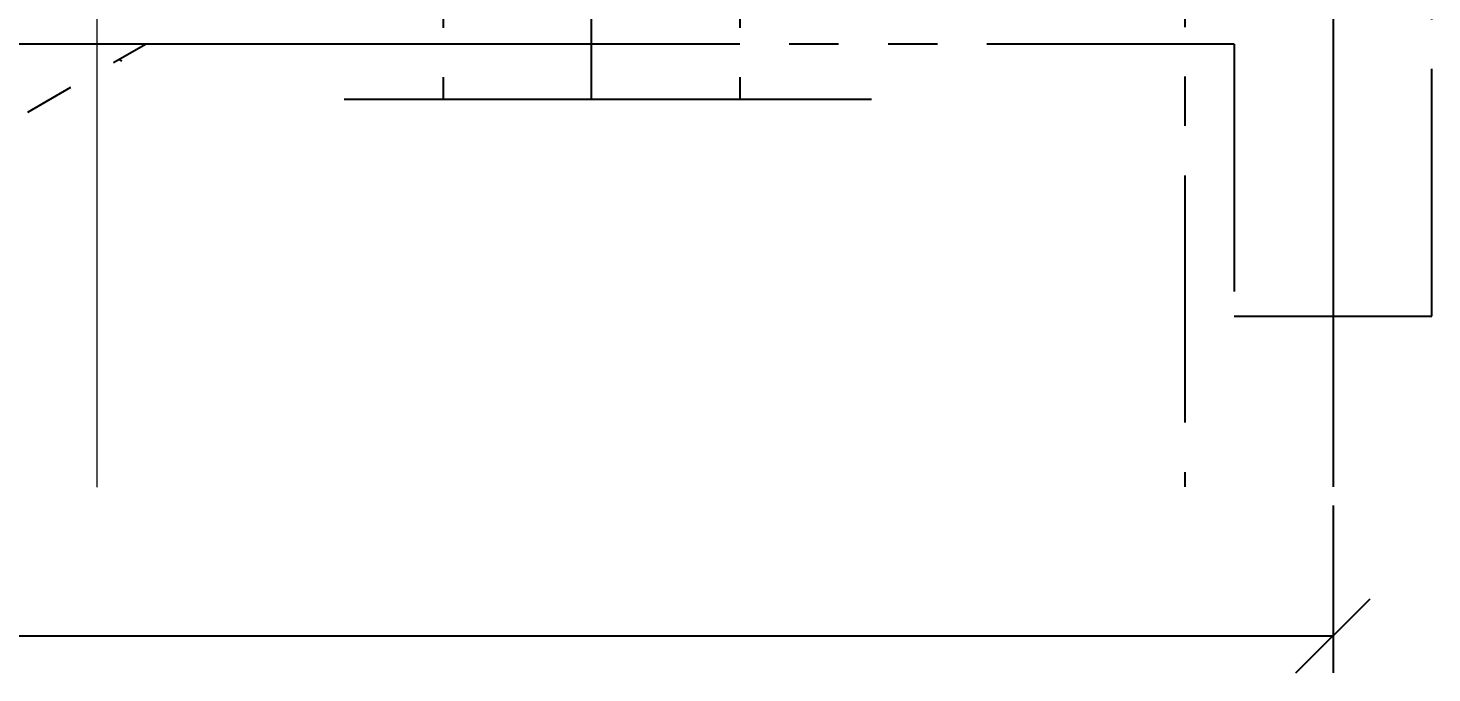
# Model space of a CAD drawing. Header units: inches. Extents: x 0 to 157513, y -28488 to 35640.
# Drawn here: x 22395 to 25235, y 14588 to 15892 of the extents above; entities that cross this region are included whole.
import ezdxf

# ---------------------------------------------------------------- set-up
doc = ezdxf.new("R2010")
doc.units = ezdxf.units.IN
doc.header["$LTSCALE"] = 400
doc.header["$MEASUREMENT"] = 0
for name, pattern in [('CENTER', [2, 1.25, -0.25, 0.25, -0.25]), ('CENTER2', [28.575, 19.05, -3.175, 3.175, -3.175]), ('PHANTOM', [2.5, 1.25, -0.25, 0.25, -0.25, 0.25, -0.25])]:
    doc.linetypes.add(name, pattern=pattern)
doc.layers.add('BF', color=8, linetype='PHANTOM')
doc.layers.add('R-CENTER', color=1, linetype='CENTER2', lineweight=5)
doc.styles.add('ROMANS', font='romans')
doc.dimstyles.new('SAM2 60 SC', dxfattribs={"dimscale": 60, "dimtxt": 2.5, "dimasz": 2.5, "dimexe": 1.25, "dimexo": 0.625, "dimtad": 1, "dimtoh": 1, "dimdec": 0, "dimdsep": 46, "dimtxsty": 'ROMANS', "dimblk": 'OBLIQUE', "dimcen": 2.5, "dimclrd": 1, "dimclre": 1, "dimclrt": 256, "dimadec": 0, "dimazin": 2, "dimtfac": 1, "dimtdec": 0, "dimtofl": 0, "dimtmove": 0, "dimatfit": 3, "dimfxl": 1, "dimtolj": 1, "dimtzin": 0, "dimarcsym": 1})

# ---------------------------------------------------------------- blocks, each defined once
blk = doc.blocks.new('611bf4strgesv')
at = {"layer": 'BF'}
for p, q in [((-8610.6, 31515.8, 236), (-8610.6, 24671.6, 236)), ((-8010.6, 31515.8, 236), (-8010.6, 24671.6, 236)), ((-7110.6, 31517.3, 405.4), (-7110.6, 23887.1, 405.4)), ((-6610.6, 24232.6, 405.4), (-6610.6, 24932.6, 405.4)), ((-7010.6, 24782.6, -1344.4), (-12610.6, 24782.6, -1344.4)), ((-10143.2, 24245.7, 403.2), (-9212.5, 24782.6, 403.2)), ((-8310.6, 24782.6, 403.2), (-9212.5, 24782.6, 403.2)), ((-7010.6, 24782.6, 405.4), (-7010.6, 24232.6, 405.4)), ((-9260.6, 24748.3, 403.2), (-9266.4, 24751.5, 403.2)), ((-7010.6, 24232.6, 405.4), (-6610.6, 24232.6, 405.4))]:
    blk.add_line(p, q, dxfattribs=at)
at = {"layer": 'BF', "linetype": 'CENTER', "ltscale": 20}
for p, q in [((-8310.6, 24671.6, 405.4), (-8310.6, 31317.6, 405.4)), ((-6810.6, 31317.6, 405.4), (-6810.6, 23887.1, 405.4))]:
    blk.add_line(p, q, dxfattribs=at)
at = {"layer": 'BF', "ltscale": 10}
blk.add_line((-8810.9, 24671.6, 405.4), (-7744.1, 24671.6, 405.4), dxfattribs=at)
blk = doc.blocks.new('_OBLIQUE')
at = {"color": 0, "linetype": 'ByBlock'}
blk.add_line((-0.5, -0.5), (0.5, 0.5), dxfattribs=at)
blk = doc.blocks.new('*D79')
at = {"color": 1, "lineweight": -2}
for p, q in [((19034.7, 14926.1), (19034.7, 14587.6)), ((25034.7, 14926.1), (25034.7, 14587.6)), ((19034.7, 14662.6), (25034.7, 14662.6))]:
    blk.add_line(p, q, dxfattribs=at)
at = {"layer": 'Defpoints', "color": 0}
for p in [(19034.7, 14963.6, 33), (25034.7, 14963.6, 33), (25034.7, 14662.6)]:
    blk.add_point(p, dxfattribs=at)
at = {"color": 1, "lineweight": -2, "xscale": 150, "yscale": 150, "zscale": 150, "rotation": 180}
blk.add_blockref('_OBLIQUE', (19034.7, 14662.6), dxfattribs=at)
at = {"color": 1, "lineweight": -2, "xscale": 150, "yscale": 150, "zscale": 150}
blk.add_blockref('_OBLIQUE', (25034.7, 14662.6), dxfattribs=at)
at = {"insert": (22034.7, 14775.1), "char_height": 150, "attachment_point": 5, "style": 'ROMANS'}
blk.add_mtext('\\A1;6000', dxfattribs=at)

msp = doc.modelspace()

# ---------------------------------------------------------------- linework, layer by layer
at = {"layer": 'R-CENTER', "linetype": 'CENTER', "ltscale": 20}
msp.add_line((22534.7, 14963.6, -6762.7), (22534.7, 22373.2, -6764), dxfattribs=at)

# ---------------------------------------------------------------- block references
msp.add_blockref('611bf4strgesv', (31845.3, -8923.4, -372.4))

# ---------------------------------------------------------------- dimensions: what is measured, and where the dimension line sits
dim = msp.add_linear_dim(base=(25034.7, 14662.6), p1=(19034.7, 14963.6, 33), p2=(25034.7, 14963.6, 33), dimstyle='SAM2 60 SC')
dim.commit()
dim.dimension.update_dxf_attribs({"geometry": '*D79', "text_midpoint": (22034.7, 14775.1)})

doc.saveas('drawing.dxf')
